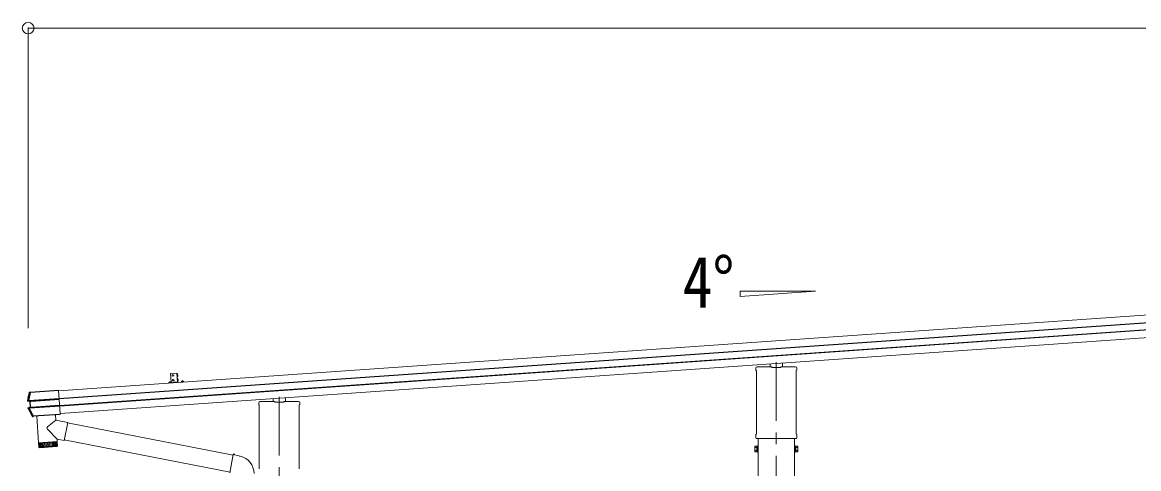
# Model space of a CAD drawing. Units: millimetres, scale not verified. Extents: x -11181 to 11305, y -7804 to 7716.
# Drawn here: x -8233 to -4415, y -894 to 635 of the extents above; entities that cross this region are included whole.
import ezdxf
from ezdxf.enums import TextEntityAlignment as Align

# ---------------------------------------------------------------- set-up
doc = ezdxf.new("R2010")
doc.units = ezdxf.units.MM
doc.header["$LTSCALE"] = 40
doc.header["$PDMODE"] = 32
doc.header["$PDSIZE"] = 40
doc.linetypes.add('CHAIN1', pattern=[8, 5, -1, 1, -1])
doc.layers.add('0-0_0', color=4, linetype='Continuous', lineweight=9)
doc.styles.add('ＭＳ ゴシック', font='')
doc.styles.get('ＭＳ ゴシック').set_extended_font_data('MS Gothic')

msp = doc.modelspace()

# ---------------------------------------------------------------- linework, layer by layer
at = {"layer": '0-0_0', "color": 6}
for p, q in [((-8213.28, 614.58), (-8213.28, -412.92)), ((-3148.74, 614.58), (-8213.28, 614.58))]:
    msp.add_line(p, q, dxfattribs=at)
at = {"layer": '0-0_0'}
for p, q in [((-8109, -627.34), (-3210.76, -284.83)), ((-5778.43, -285.73), (-5520.42, -285.73)), ((-8107.19, -653.24), (-3208.95, -310.73)), ((-8107.09, -654.64), (-3208.85, -312.12)), ((-8105.47, -677.86), (-3207.23, -335.34)), ((-8105.37, -679.27), (-3207.13, -336.76)), ((-8103.56, -705.15), (-3205.32, -362.64)), ((-5633.44, -545.21), (-5633.44, -532.43)), ((-7704.85, -566.4), (-7726.79, -567.94)), ((-7724.7, -597.86), (-7726.79, -567.94)), ((-7704.85, -566.4), (-7702.75, -596.33)), ((-7704.49, -567.98), (-7704.73, -568)), ((-7704.49, -567.98), (-7703.66, -579.75)), ((-7701.92, -571.21), (-7704.41, -572.67)), ((-5724.69, -554.21), (-5724.69, -549.46)), ((-5722.9, -557.68), (-5722.9, -557.68)), ((-5722.69, -558.08), (-5722.69, -774.84)), ((-5720.44, -545.21), (-5670.44, -545.21)), ((-5675.44, -545.21), (-5675.44, -535.36)), ((-5669.94, -547.21), (-5669.94, -545.71)), ((-5638.94, -547.21), (-5669.94, -547.21)), ((-5638.94, -545.71), (-5638.94, -547.21)), ((-5638.44, -545.21), (-5588.44, -545.21)), ((-5586.19, -774.84), (-5586.19, -558.08)), ((-5585.98, -557.68), (-5585.98, -557.68)), ((-5584.19, -549.46), (-5584.19, -554.21)), ((-7731.8, -598.76), (-7731.8, -598.86)), ((-7731.26, -599.32), (-7722.78, -598.73)), ((-7729.54, -596.69), (-7728.17, -599.01)), ((-7726.99, -599.54), (-7728.17, -599.01)), ((-7727.3, -595.04), (-7726.93, -600.41)), ((-7726.99, -599.54), (-7725.89, -598.85)), ((-7724.86, -596.36), (-7725.89, -598.85)), ((-7724.7, -597.86), (-7702.75, -596.33)), ((-7722.33, -598.1), (-7722.32, -598.2)), ((-7701.57, -576.2), (-7704.24, -575.09)), ((-7703.66, -579.75), (-7703.91, -579.77)), ((-7703.37, -583.94), (-7703.62, -583.96)), ((-7703.37, -583.94), (-7702.55, -595.71)), ((-7700.8, -587.17), (-7703.29, -588.64)), ((-7700.46, -592.16), (-7703.12, -591.05)), ((-7702.55, -595.71), (-7702.8, -595.73)), ((-7690.11, -595.85), (-7690.1, -595.95)), ((-7681.09, -595.82), (-7689.57, -596.41)), ((-7687.85, -593.77), (-7686.47, -596.1)), ((-7685.29, -596.63), (-7686.47, -596.1)), ((-7685.6, -592.14), (-7685.23, -597.51)), ((-7685.29, -596.63), (-7684.19, -595.94)), ((-7683.16, -593.47), (-7684.19, -595.96)), ((-7680.63, -595.18), (-7680.62, -595.28)), ((-8213.55, -660.99), (-8208.32, -633.42)), ((-8205.47, -633.25), (-8210.63, -660.69)), ((-8209.82, -633.08), (-8209.67, -632.68)), ((-8209.49, -633.16), (-8209.82, -633.08)), ((-8209.67, -632.68), (-8209.42, -632.33)), ((-8209.17, -633.23), (-8209.49, -633.16)), ((-8209.42, -632.33), (-8209.09, -632.05)), ((-8208.76, -633.32), (-8209.17, -633.23)), ((-8209.09, -632.05), (-8208.7, -631.86)), ((-8208.36, -633.41), (-8208.76, -633.32)), ((-8208.7, -631.86), (-8208.28, -631.78)), ((-8208.32, -633.42), (-8208.36, -633.41)), ((-8208.32, -633.42), (-8208.27, -633.37)), ((-8203.94, -631.48), (-8208.28, -631.78)), ((-8208.28, -631.78), (-8207.87, -631.87)), ((-8208.27, -633.37), (-8208.18, -633.33)), ((-8208.18, -633.33), (-8208.06, -633.3)), ((-8208.06, -633.3), (-8207.91, -633.27)), ((-8207.91, -633.27), (-8207.73, -633.24)), ((-8207.87, -631.87), (-8207.46, -631.96)), ((-8207.73, -633.24), (-8207.51, -633.22)), ((-8207.51, -633.22), (-8207.27, -633.21)), ((-8207.46, -631.96), (-8207.12, -632.04)), ((-8207.27, -633.21), (-8207.01, -633.2)), ((-8207.12, -632.04), (-8206.78, -632.11)), ((-8207.01, -633.2), (-8206.73, -633.2)), ((-8206.74, -632.11), (-8206.78, -632.11)), ((-8206.64, -632.11), (-8206.74, -632.11)), ((-8206.73, -633.2), (-8206.43, -633.2)), ((-8206.49, -632.11), (-8206.64, -632.11)), ((-8206.3, -632.1), (-8206.49, -632.11)), ((-8206.43, -633.2), (-8206.11, -633.21)), ((-8206.07, -632.08), (-8206.3, -632.1)), ((-8206.11, -633.21), (-8205.79, -633.23)), ((-8205.82, -632.07), (-8206.07, -632.08)), ((-8205.55, -632.05), (-8205.82, -632.07)), ((-8205.79, -633.23), (-8205.47, -633.25)), ((-8205.55, -632.05), (-8109.14, -625.31)), ((-8205.55, -632.05), (-8205.47, -633.25)), ((-8109.06, -626.51), (-8205.47, -633.25)), ((-8203.12, -631.65), (-8203.94, -631.48)), ((-8109.16, -625.1), (-8202.12, -631.6)), ((-8109.16, -625.1), (-8103.49, -706.21)), ((-8215.6, -661.22), (-8215.58, -661.03)), ((-8215.59, -661.41), (-8215.6, -661.22)), ((-8215.55, -661.6), (-8215.59, -661.41)), ((-8215.58, -661.03), (-8215.42, -661.03)), ((-8215.49, -661.78), (-8215.55, -661.6)), ((-8215.4, -661.95), (-8215.49, -661.78)), ((-8215.42, -661.03), (-8214.77, -661.01)), ((-8215.28, -662.1), (-8215.4, -661.95)), ((-8215.15, -662.24), (-8215.28, -662.1)), ((-8214.99, -662.35), (-8215.15, -662.24)), ((-8214.82, -662.44), (-8214.99, -662.35)), ((-8214.64, -662.51), (-8214.82, -662.44)), ((-8214.77, -661.01), (-8213.55, -660.99)), ((-8214.46, -662.55), (-8214.64, -662.51)), ((-8212.43, -662.51), (-8214.46, -662.55)), ((-8214.46, -662.55), (-8208.54, -663.27)), ((-8214.05, -686.26), (-8214.03, -686.05)), ((-8214.04, -686.47), (-8214.05, -686.26)), ((-8214, -686.67), (-8214.04, -686.47)), ((-8214.03, -686.05), (-8213.97, -685.85)), ((-8213.92, -686.87), (-8214, -686.67)), ((-8213.97, -685.85), (-8213.89, -685.67)), ((-8212.65, -686.7), (-8213.92, -686.87)), ((-8213.89, -685.67), (-8213.77, -685.49)), ((-8213.77, -685.49), (-8213.63, -685.34)), ((-8213.63, -685.34), (-8213.46, -685.21)), ((-8213.55, -660.99), (-8213.48, -660.95)), ((-8213.48, -660.95), (-8213.33, -660.92)), ((-8213.46, -685.21), (-8213.28, -685.11)), ((-8213.33, -660.92), (-8213.12, -660.91)), ((-8213.28, -685.11), (-8213.08, -685.04)), ((-8213.14, -661.11), (-8213.12, -660.91)), ((-8213.14, -661.31), (-8213.14, -661.11)), ((-8213.11, -661.52), (-8213.14, -661.31)), ((-8213.12, -660.91), (-8212.86, -660.85)), ((-8213.05, -661.71), (-8213.11, -661.52)), ((-8207.13, -683.45), (-8213.08, -685.04)), ((-8213.08, -685.04), (-8210.98, -684.78)), ((-8212.97, -661.89), (-8213.05, -661.71)), ((-8212.86, -662.06), (-8212.97, -661.89)), ((-8212.86, -660.85), (-8212.56, -660.79)), ((-8212.74, -662.21), (-8212.86, -662.06)), ((-8212.6, -662.34), (-8212.74, -662.21)), ((-8211.98, -686.62), (-8212.65, -686.7)), ((-8212.44, -662.43), (-8212.6, -662.34)), ((-8212.56, -660.79), (-8212.23, -660.75)), ((-8212.28, -662.5), (-8212.44, -662.43)), ((-8212.38, -662.51), (-8212.43, -662.51)), ((-8212.27, -662.52), (-8212.38, -662.51)), ((-8212.11, -662.54), (-8212.28, -662.5)), ((-8212.11, -662.54), (-8212.27, -662.52)), ((-8212.23, -660.75), (-8211.86, -660.71)), ((-8212.04, -662.55), (-8212.11, -662.54)), ((-8211.9, -662.5), (-8212.04, -662.55)), ((-8212.04, -662.55), (-8206.16, -663.32)), ((-8211.81, -686.6), (-8211.98, -686.62)), ((-8211.72, -662.45), (-8211.9, -662.5)), ((-8211.86, -660.71), (-8211.46, -660.69)), ((-8211.74, -686.64), (-8211.81, -686.6)), ((-8198.57, -713.45), (-8211.81, -686.6)), ((-8211.62, -686.66), (-8211.74, -686.64)), ((-8211.52, -662.4), (-8211.72, -662.45)), ((-8211.61, -685.8), (-8211.62, -686.03)), ((-8211.62, -686.03), (-8211.6, -686.25)), ((-8211.46, -686.66), (-8211.62, -686.66)), ((-8211.56, -685.59), (-8211.61, -685.8)), ((-8211.6, -686.25), (-8211.54, -686.46)), ((-8211.49, -685.38), (-8211.56, -685.59)), ((-8211.54, -686.46), (-8211.46, -686.66)), ((-8211.29, -662.36), (-8211.52, -662.4)), ((-8211.38, -685.19), (-8211.49, -685.38)), ((-8211.46, -660.69), (-8211.05, -660.68)), ((-8211.2, -686.7), (-8211.46, -686.66)), ((-8211.25, -685.03), (-8211.38, -685.19)), ((-8211.05, -662.32), (-8211.29, -662.36)), ((-8211.1, -684.89), (-8211.25, -685.03)), ((-8210.91, -686.72), (-8211.2, -686.7)), ((-8210.92, -684.79), (-8211.1, -684.89)), ((-8211.05, -660.68), (-8210.63, -660.69)), ((-8210.79, -662.29), (-8211.05, -662.32)), ((-8210.98, -684.78), (-8210.94, -684.77)), ((-8210.94, -684.77), (-8210.86, -684.75)), ((-8210.74, -684.72), (-8210.92, -684.79)), ((-8210.57, -686.72), (-8210.91, -686.72)), ((-8210.86, -684.75), (-8210.74, -684.72)), ((-8210.52, -662.27), (-8210.79, -662.29)), ((-8210.74, -684.72), (-8210.66, -684.7)), ((-8204.78, -683.06), (-8210.66, -684.7)), ((-8210.66, -684.7), (-8210.52, -684.73)), ((-8210.63, -660.69), (-8107.17, -653.45)), ((-8210.52, -662.27), (-8210.63, -660.69)), ((-8210.2, -686.7), (-8210.57, -686.72)), ((-8107.06, -655.03), (-8210.52, -662.27)), ((-8210.52, -684.73), (-8210.34, -684.76)), ((-8210.34, -684.76), (-8210.13, -684.78)), ((-8209.81, -686.66), (-8210.2, -686.7)), ((-8210.13, -684.78), (-8209.9, -684.79)), ((-8209.9, -684.79), (-8209.65, -684.79)), ((-8209.4, -686.6), (-8209.81, -686.66)), ((-8209.65, -684.79), (-8209.38, -684.78)), ((-8208.99, -686.52), (-8209.4, -686.6)), ((-8209.38, -684.78), (-8209.11, -684.77)), ((-8209.11, -684.77), (-8105.49, -677.52)), ((-8208.99, -686.52), (-8209.11, -684.77)), ((-8105.37, -679.28), (-8208.99, -686.52)), ((-8208.99, -686.52), (-8195.9, -713.2)), ((-8208.54, -663.27), (-8207, -663.24)), ((-8206.56, -663.7), (-8208.1, -663.73)), ((-8208.1, -663.73), (-8206.76, -682.93)), ((-8205.6, -683.26), (-8207.13, -683.45)), ((-8206.76, -682.93), (-8205.23, -682.75)), ((-8205.23, -682.75), (-8206.56, -663.7)), ((-8206.16, -663.32), (-8206.16, -663.32)), ((-8206.16, -663.32), (-8206.16, -663.32)), ((-8206.16, -663.32), (-8206.16, -663.32)), ((-8206.16, -663.32), (-8206.16, -663.32)), ((-8206.16, -663.32), (-8206.16, -663.32)), ((-8206.16, -663.32), (-8206.16, -663.32)), ((-8206.16, -663.32), (-8206.16, -663.32)), ((-8206.16, -663.32), (-8206.16, -663.32)), ((-8206.16, -663.32), (-8206.16, -663.32)), ((-8206.16, -663.32), (-8206.16, -663.32)), ((-8206.16, -663.32), (-8206.16, -663.32)), ((-8206.16, -663.33), (-8206.16, -663.32)), ((-8206.15, -663.33), (-8206.16, -663.33)), ((-8206.15, -663.33), (-8205.98, -663.4)), ((-8206.15, -663.33), (-8206.15, -663.33)), ((-8206.15, -663.33), (-8206.15, -663.33)), ((-8206.15, -663.33), (-8206.15, -663.33)), ((-8205.98, -663.4), (-8205.86, -663.57)), ((-8205.86, -663.57), (-8205.8, -663.8)), ((-8204.78, -683.06), (-8204.77, -683.06)), ((-8204.78, -683.06), (-8204.78, -683.06)), ((-8204.78, -683.06), (-8204.78, -683.06)), ((-8204.78, -683.06), (-8204.78, -683.06)), ((-8204.78, -683.06), (-8204.78, -683.06)), ((-8204.78, -683.06), (-8204.78, -683.06)), ((-8204.78, -683.06), (-8204.78, -683.06)), ((-8204.78, -683.06), (-8204.78, -683.06)), ((-8204.78, -683.06), (-8204.78, -683.06)), ((-8204.78, -683.06), (-8204.78, -683.06)), ((-8204.78, -683.06), (-8204.78, -683.06)), ((-8204.78, -683.06), (-8204.78, -683.06)), ((-8204.77, -683.06), (-8204.62, -682.96)), ((-8204.77, -683.06), (-8204.77, -683.06)), ((-8204.77, -683.06), (-8204.77, -683.06)), ((-8204.77, -683.06), (-8204.77, -683.06)), ((-8204.77, -683.06), (-8204.77, -683.06)), ((-8204.62, -682.96), (-8204.51, -682.77)), ((-8204.51, -682.77), (-8204.49, -682.54)), ((-8203.61, -662.93), (-8106.98, -656.17)), ((-8106.95, -656.66), (-8203.58, -663.42)), ((-8202.24, -682.61), (-8105.61, -675.86)), ((-8105.57, -676.35), (-8202.2, -683.1)), ((-8110.36, -679.63), (-8105.37, -679.28)), ((-7424.69, -673.08), (-7424.69, -668.33)), ((-7422.9, -676.55), (-7422.9, -676.55)), ((-7422.69, -676.96), (-7422.69, -893.71)), ((-7420.44, -664.08), (-7370.44, -664.08)), ((-7375.44, -664.08), (-7375.44, -654.24)), ((-7369.94, -666.08), (-7369.94, -664.58)), ((-7338.94, -666.08), (-7369.94, -666.08)), ((-7338.94, -664.58), (-7338.94, -666.08)), ((-7338.44, -664.08), (-7288.44, -664.08)), ((-7333.44, -664.08), (-7333.44, -651.3)), ((-7286.19, -893.71), (-7286.19, -676.96)), ((-7285.98, -676.55), (-7285.98, -676.55)), ((-7284.19, -668.33), (-7284.19, -673.08)), ((-8199.28, -714.79), (-8199.17, -714.57)), ((-8199.13, -715.01), (-8199.28, -714.79)), ((-8199.17, -714.57), (-8198.93, -714.14)), ((-8198.94, -715.21), (-8199.13, -715.01)), ((-8198.72, -715.38), (-8198.94, -715.21)), ((-8198.93, -714.14), (-8198.7, -713.7)), ((-8198.48, -715.51), (-8198.72, -715.38)), ((-8198.7, -713.7), (-8198.57, -713.45)), ((-8198.49, -713.5), (-8198.57, -713.45)), ((-8198.37, -713.53), (-8198.49, -713.5)), ((-8198.23, -715.59), (-8198.48, -715.51)), ((-8198.22, -713.55), (-8198.37, -713.53)), ((-8197.96, -715.64), (-8198.23, -715.59)), ((-8198.02, -713.56), (-8198.22, -713.55)), ((-8197.79, -713.55), (-8198.02, -713.56)), ((-8197.69, -715.64), (-8197.96, -715.64)), ((-8197.53, -713.52), (-8197.79, -713.55)), ((-8197.49, -715.28), (-8197.69, -715.64)), ((-8195.89, -715.52), (-8197.69, -715.64)), ((-8197.24, -713.48), (-8197.53, -713.52)), ((-8197.29, -714.91), (-8197.49, -715.28)), ((-8196.97, -714.31), (-8197.29, -714.91)), ((-8196.93, -713.43), (-8197.24, -713.48)), ((-8196.97, -714.31), (-8196.95, -714.3)), ((-8196.95, -714.3), (-8196.9, -714.29)), ((-8196.6, -713.36), (-8196.93, -713.43)), ((-8196.9, -714.29), (-8196.82, -714.27)), ((-8196.82, -714.27), (-8196.71, -714.25)), ((-8196.71, -714.25), (-8196.57, -714.23)), ((-8196.25, -713.28), (-8196.6, -713.36)), ((-8196.57, -714.23), (-8196.41, -714.21)), ((-8196.41, -714.21), (-8196.23, -714.2)), ((-8195.9, -713.2), (-8196.25, -713.28)), ((-8196.23, -714.2), (-8196.03, -714.18)), ((-8196.03, -714.18), (-8195.84, -714.17)), ((-8195.9, -713.2), (-8103.45, -706.73)), ((-8195.9, -713.2), (-8195.84, -714.17)), ((-8195.89, -715.52), (-8195.8, -714.38)), ((-8103.38, -707.7), (-8195.84, -714.17)), ((-8194.8, -714.25), (-8103.37, -707.85)), ((-8103.49, -706.21), (-8103.47, -706.36)), ((-8103.37, -707.85), (-8103.47, -706.36)), ((-5724.69, -786.71), (-5724.69, -778.71)), ((-5722.94, -790.15), (-5722.99, -790.11)), ((-5722.99, -790.11), (-5722.99, -790.11)), ((-5722.88, -790.17), (-5722.94, -790.15)), ((-5722.9, -775.24), (-5722.9, -775.24)), ((-5722.87, -790.18), (-5722.88, -790.17)), ((-5722.71, -790.21), (-5722.87, -790.18)), ((-5722.69, -790.21), (-5722.71, -790.21)), ((-5722.69, -790.21), (-5586.19, -790.21)), ((-5716.94, -790.21), (-5716.94, -3762.98)), ((-5591.94, -790.21), (-5591.94, -3762.98)), ((-5586.17, -790.21), (-5586.19, -790.21)), ((-5586.16, -790.21), (-5586.17, -790.21)), ((-5586, -790.17), (-5586.16, -790.21)), ((-5585.89, -790.11), (-5586, -790.17)), ((-5585.98, -775.24), (-5585.98, -775.24)), ((-5585.89, -790.11), (-5585.89, -790.11)), ((-5584.19, -778.71), (-5584.19, -786.71)), ((-5728.44, -817.61), (-5727.68, -816.3)), ((-5728.44, -817.61), (-5728.44, -834.61)), ((-5728.44, -834.61), (-5727.68, -835.92)), ((-5721.44, -816.3), (-5727.68, -816.3)), ((-5721.44, -821.2), (-5727.68, -821.2)), ((-5721.44, -831.02), (-5727.68, -831.02)), ((-5721.44, -835.92), (-5727.68, -835.92)), ((-5721.44, -835.92), (-5721.44, -816.3)), ((-5721.44, -816.91), (-5718.94, -816.91)), ((-5718.94, -835.31), (-5721.44, -835.31)), ((-5718.94, -815.61), (-5716.94, -815.61)), ((-5718.94, -836.61), (-5718.94, -815.61)), ((-5716.94, -836.61), (-5718.94, -836.61)), ((-5716.94, -815.61), (-5716.94, -836.61)), ((-5589.94, -815.61), (-5591.94, -815.61)), ((-5591.94, -836.61), (-5589.94, -836.61)), ((-5589.94, -836.61), (-5589.94, -815.61)), ((-5587.44, -816.91), (-5589.94, -816.91)), ((-5589.94, -835.31), (-5587.44, -835.31)), ((-5587.44, -816.3), (-5581.2, -816.3)), ((-5587.44, -835.92), (-5587.44, -816.3)), ((-5587.44, -821.2), (-5581.2, -821.2)), ((-5587.44, -831.02), (-5581.2, -831.02)), ((-5587.44, -835.92), (-5581.2, -835.92)), ((-5580.44, -817.61), (-5581.2, -816.3)), ((-5580.44, -834.61), (-5581.2, -835.92)), ((-5580.44, -817.61), (-5580.44, -834.61))]:
    msp.add_line(p, q, dxfattribs=at)
at = {"layer": '0-0_0', "color": 5, "linetype": 'CHAIN1'}
for p, q in [((-5654.44, -529.28), (-5654.44, -3813.59)), ((-7354.44, -648.16), (-7354.44, -3813.59))]:
    msp.add_line(p, q, dxfattribs=at)
at = {"layer": '0-0_0', "color": 7}
for p, q in [((-8120.12, -708.92), (-8118.85, -727.13)), ((-8114.28, -792.4), (-8147.56, -757.91)), ((-8118.85, -727.13), (-8147.15, -750.59)), ((-8078.09, -735.06), (-8118.85, -727.13)), ((-8078.09, -735.06), (-8090.15, -797.09)), ((-8078.42, -736.77), (-7512.25, -846.83)), ((-8118.16, -801.41), (-8118.11, -802.41)), ((-8114.28, -792.4), (-8090.15, -797.09)), ((-8114.28, -792.4), (-8113.68, -801.09)), ((-8089.82, -795.38), (-7522.61, -905.63)), ((-8177.45, -806.55), (-8176.31, -819.56)), ((-8175.73, -821.09), (-8176.75, -806.51)), ((-8176.32, -819.51), (-8112.92, -815.07)), ((-8175.52, -806.42), (-8174.48, -821.38)), ((-8172.67, -821.26), (-8173.71, -806.29)), ((-8115.71, -818.28), (-8173.11, -822.29)), ((-8173.03, -805.24), (-8172.94, -806.24)), ((-8171.35, -806.13), (-8170.31, -821.09)), ((-8167.44, -820.89), (-8168.49, -805.93)), ((-8164.13, -820.66), (-8165.18, -805.7)), ((-8161.49, -805.44), (-8160.44, -820.4)), ((-8157.49, -805.16), (-8156.44, -820.12)), ((-8153.25, -804.86), (-8152.2, -819.83)), ((-8148.86, -804.56), (-8147.82, -819.52)), ((-8144.41, -804.24), (-8143.37, -819.21)), ((-8139.98, -803.93), (-8138.94, -818.9)), ((-8135.66, -803.63), (-8134.62, -818.6)), ((-8131.53, -803.34), (-8130.49, -818.31)), ((-8127.68, -803.07), (-8126.63, -818.04)), ((-8124.17, -802.83), (-8123.12, -817.79)), ((-8121.07, -802.61), (-8120.03, -817.58)), ((-8118.46, -802.43), (-8117.41, -817.39)), ((-8116.37, -802.28), (-8115.32, -817.25)), ((-8114.84, -802.18), (-8113.8, -817.14)), ((-7511.99, -845.38), (-7523.05, -908.11)), ((-7511.99, -845.38), (-7492.35, -849.19)), ((-7507.28, -844.02), (-7506.87, -846.37)), ((-7492.35, -849.19), (-7490.67, -850.82)), ((-7490.67, -850.82), (-7488.55, -851.27))]:
    msp.add_line(p, q, dxfattribs=at)
at = {"layer": '0-0_0'}
msp.add_lwpolyline([(-5778.43, -285.73), (-5778.43, -303.77), (-5520.42, -285.73)], dxfattribs=at)
at = {"layer": '0-0_0', "color": 7}
for points in [[(-8183.96, -713.38), (-8177.52, -805.56), (-8113.68, -801.09)], [(-8112.92, -815.13), (-8113.61, -802.09), (-8177.45, -806.55)], [(-7511.99, -845.38), (-7510.85, -843.39), (-7507.28, -844.02)]]:
    msp.add_lwpolyline(points, dxfattribs=at)
at = {"layer": '0-0_0'}
for centre in [(-7718.32, -574.36), (-7717.21, -590.32)]:
    msp.add_circle(centre, 2.75, dxfattribs=at)
for centre, radius, start, end in [((-7709.01, -574.21), 7.7, 313.98312, 54.01688), ((-5720.44, -549.46), 4.25, 90, 180), ((-5720.44, -554.21), 4.25, 180, 234.62358), ((-5723.19, -558.08), 0.5, 0.0463, 54.58271), ((-5588.44, -549.46), 4.25, 0, 90), ((-5585.69, -558.08), 0.5, 125.41729, 179.9537), ((-5588.44, -554.21), 4.25, 305.37642, 0), ((-7726.82, -601.92), 5.9, 69.99738, 147.61844), ((-7731.3, -598.83), 0.5, 184, 274), ((-7722.82, -598.23), 0.5, 274, 4), ((-7726.82, -601.92), 5.9, 40.38156, 45.37765), ((-7707.9, -590.17), 7.7, 313.98312, 54.01688), ((-7685.12, -599.03), 5.9, 40.38156, 147.61844), ((-7689.6, -595.91), 0.5, 184, 274), ((-7681.12, -595.32), 0.5, 274, 4), ((-7721.24, -748.38), 502, 166.72243, 169.9796), ((-8206.66, -633.81), 1.7, 94.09756, 166.75616), ((-7762.22, -467.84), 502, 205.86817, 209.46684), ((-8212.27, -661.22), 1.3, 169.92841, 262.90708), ((-8210.65, -686.03), 1.3, 105.10771, 205.92483), ((-8207.06, -663.74), 0.5, 3.94761, 82.92527), ((-8205.73, -682.78), 0.5, 285.07473, 4.05239), ((-7420.44, -668.33), 4.25, 90, 180), ((-7420.44, -673.08), 4.25, 180, 234.62358), ((-7423.19, -676.96), 0.5, 0.0463, 54.58271), ((-7288.44, -668.33), 4.25, 0, 90), ((-7285.69, -676.96), 0.5, 125.41729, 179.9537), ((-7288.44, -673.08), 4.25, 305.37642, 0), ((-8197.09, -712.61), 1.7, 209.51959, 273.85476), ((-5720.44, -778.71), 4.25, 125.37642, 180), ((-5720.44, -786.71), 4.25, 180, 233.11111), ((-5723.19, -774.84), 0.5, 305.4181, 359.95288), ((-5585.69, -774.84), 0.5, 180.04713, 234.58188), ((-5588.44, -778.71), 4.25, 0, 54.62358), ((-5588.44, -786.71), 4.25, 306.88889, 0), ((-5724.1, -818.75), 4.34, 145.61575, 214.38425), ((-5724.1, -833.47), 4.34, 145.61575, 214.38425), ((-5712.2, -826.11), 16.24, 162.41205, 197.58795), ((-5584.79, -818.75), 4.34, 325.61575, 34.38425), ((-5596.68, -826.11), 16.24, 342.41205, 17.58795), ((-5584.79, -833.47), 4.34, 325.61575, 34.38425)]:
    msp.add_arc(centre, radius, start, end, dxfattribs=at)
at = {"layer": '0-0_0', "color": 7}
for centre, radius, start, end in [((-8143.96, -754.44), 5, 129.65551, 223.97399), ((-8173.32, -819.3), 3, 185, 274.04832), ((-8115.92, -815.28), 3, 274, 3), ((-7501.09, -910.25), 60.3, 359.96938, 78)]:
    msp.add_arc(centre, radius, start, end, dxfattribs=at)
at = {"layer": '0-0_0'}
for centre, major_axis, ratio, start_param, end_param in [((-5670.44, -545.71), (0.354, 0.354), 0.999467, 5.4996506, 7.06672), ((-5670.38, -545.65), (0.481, -0.181), 0.828259, 1.9947436, 1.996569), ((-5670.38, -545.65), (-0.181, 0.481), 0.828259, 4.2866163, 4.2884417), ((-5638.44, -545.71), (0.354, -0.354), 0.999467, 2.358058, 3.9251274), ((-5638.5, -545.65), (0.181, 0.481), 0.828259, 1.9947436, 1.996569), ((-5638.5, -545.65), (0.481, 0.181), 0.828259, 1.1450236, 1.146849), ((-8202.12, -631.58), (0.998, 0.07), 0.017594, 3.2031703, 4.7135212), ((-8208.6, -663.77), (-0.501, -0.01), 0.99813, 3.1904887, 4.5691261), ((-8207.26, -682.96), (-0.497, -0.059), 0.99813, 1.7140593, 3.0926966), ((-8203.47, -663.68), (3.54, -0.43), 0.008567, 2.4342354, 3.0821714), ((-8203.53, -664.17), (3.04, -0.47), 0.009865, 2.4160178, 3.0827434), ((-8203.57, -663.61), (3.49, 0.24), 0.19438, 1.5707963, 2.3948929), ((-8203.53, -664.1), (2.99, 0.21), 0.226777, 1.5707963, 2.4137805), ((-8202.16, -682.34), (3.44, 0.92), 0.008567, 3.2010139, 3.8489499), ((-8202.29, -681.86), (2.95, 0.89), 0.009865, 3.2004419, 3.8671675), ((-8202.25, -682.42), (3.49, 0.24), 0.19438, 3.8882924, 4.712389), ((-8202.28, -681.93), (2.99, 0.21), 0.226777, 3.8694048, 4.712389), ((-7370.44, -664.58), (0.354, 0.354), 0.999467, 5.4996506, 7.06672), ((-7370.38, -664.52), (0.481, -0.181), 0.828259, 1.9947436, 1.996569), ((-7370.38, -664.52), (-0.181, 0.481), 0.828259, 4.2866163, 4.2884417), ((-7338.44, -664.58), (0.354, -0.354), 0.999467, 2.358058, 3.9251274), ((-7338.5, -664.52), (0.181, 0.481), 0.828259, 1.9947436, 1.996569), ((-7338.5, -664.52), (0.481, 0.181), 0.828259, 1.1450236, 1.146849), ((-8194.8, -714.31), (0.998, 0.07), 0.06113, 1.5703413, 3.1323355)]:
    msp.add_ellipse(centre, major_axis=major_axis, ratio=ratio, start_param=start_param, end_param=end_param, dxfattribs=at)
at = {"layer": '0-0_0', "color": 6}
msp.add_point((-8213.28, 614.58), dxfattribs=at)

# ---------------------------------------------------------------- texts
at = {"layer": '0-0_0', "color": 7, "style": 'ＭＳ ゴシック', "width": 0.85}
msp.add_text('4°', height=176, dxfattribs=at).set_placement((-5974.64, -395.49), align=Align.BOTTOM_LEFT)

doc.saveas('drawing.dxf')
